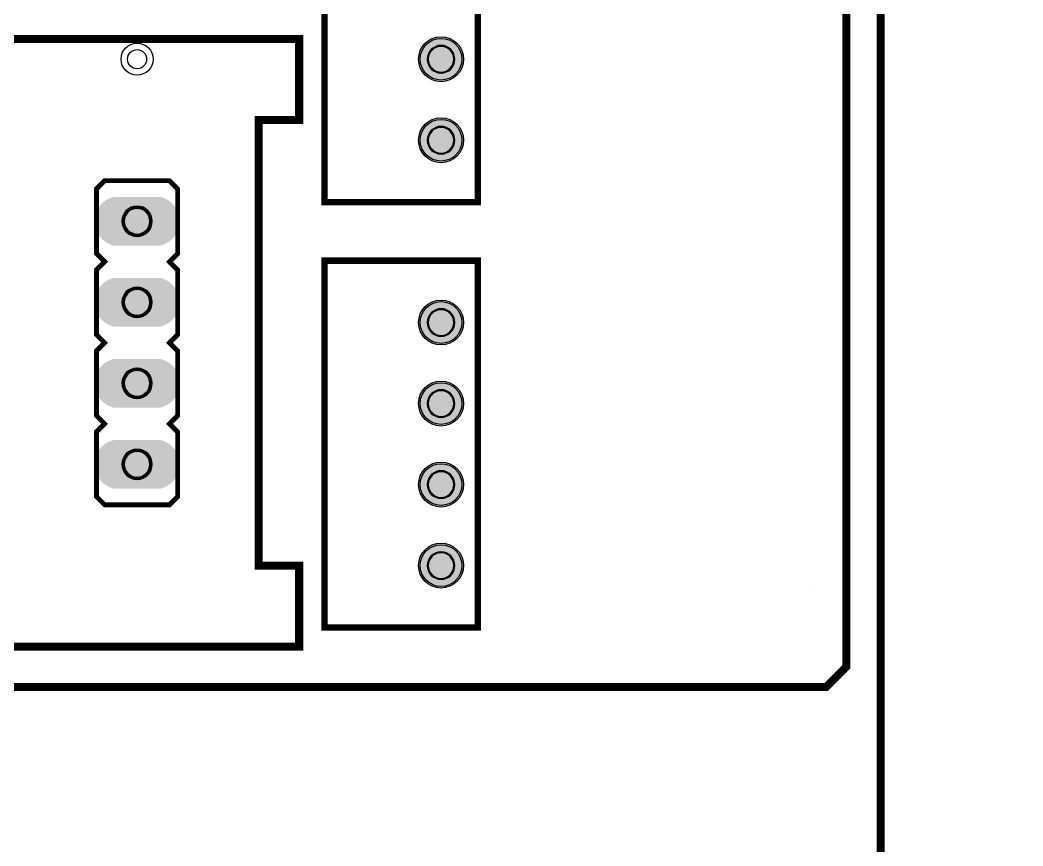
# Model space of a CAD drawing. Header units: millimetres. Extents: x -269 to 152, y -111 to 76.
# Drawn here: x -22.27 to 9.15, y -16.85 to 9.04 of the extents above; entities that cross this region are included whole.
import ezdxf

# ---------------------------------------------------------------- set-up
doc = ezdxf.new("R2010")
doc.units = ezdxf.units.MM
doc.layers.get('0').update_dxf_attribs({"color": 18, "lineweight": 25, "true_color": 0x000000})
doc.layers.add('iBOLIT', color=1, linetype='Continuous', lineweight=25, true_color=0xff0000)

msp = doc.modelspace()

# ---------------------------------------------------------------- hatches: boundary and pattern name
at = {"layer": 'iBOLIT', "transparency": 33554687}
h = msp.add_hatch(color=256, dxfattribs=at)
edge = h.paths.add_edge_path(flags=0)
edge.add_arc((-9.082461094367954, 7.81249519103811), 0.7048499999999999, 180, 360)
edge.add_arc((-9.082461094367954, 7.81249519103811), 0.7048499999999999, 0, 180)
h = msp.add_hatch(color=256, dxfattribs=at)
edge = h.paths.add_edge_path(flags=0)
edge.add_arc((-9.082461094367954, 7.81249519103811), 0.7048499999999999, 180, 360)
edge.add_arc((-9.082461094367954, 7.81249519103811), 0.7048499999999999, 0, 180)
h = msp.add_hatch(color=256, dxfattribs=at)
edge = h.paths.add_edge_path(flags=0)
edge.add_arc((-9.082461094367954, 7.81249519103811), 0.6540499999999999, 180, 360)
edge.add_arc((-9.082461094367954, 7.81249519103811), 0.6540499999999999, 0, 180)
h = msp.add_hatch(color=256, dxfattribs=at)
edge = h.paths.add_edge_path(flags=0)
edge.add_arc((-9.082461094367954, 5.272495191038104), 0.7048499999999999, 180, 360)
edge.add_arc((-9.082461094367954, 5.272495191038104), 0.7048499999999999, 0, 180)
h = msp.add_hatch(color=256, dxfattribs=at)
edge = h.paths.add_edge_path(flags=0)
edge.add_arc((-9.082461094367954, 5.272495191038104), 0.7048499999999999, 180, 360)
edge.add_arc((-9.082461094367954, 5.272495191038104), 0.7048499999999999, 0, 180)
h = msp.add_hatch(color=256, dxfattribs=at)
edge = h.paths.add_edge_path(flags=0)
edge.add_arc((-9.082461094367954, 5.272495191038104), 0.6540499999999999, 180, 360)
edge.add_arc((-9.082461094367954, 5.272495191038104), 0.6540499999999999, 0, 180)
h = msp.add_hatch(color=256, dxfattribs=at)
edge = h.paths.add_edge_path(flags=0)
edge.add_arc((-19.15819352807828, 2.732495191038112), 0.7843409667985247, 103.70794802555503, 256.29205197444503, ccw=False)
edge.add_line((-19.34406109436795, 3.494495191038112), (-17.87086109436795, 3.494495191038112))
edge.add_arc((-18.05672866065762, 2.732495191038112), 0.7843409667985247, -76.29205197444497, 76.29205197444497, ccw=False)
edge.add_line((-17.87086109436795, 1.970495191038113), (-19.34406109436795, 1.970495191038113))
h = msp.add_hatch(color=256, dxfattribs=at)
edge = h.paths.add_edge_path(flags=0)
edge.add_arc((-19.15819352807828, 2.732495191038112), 0.7843409667985247, 103.70794802555503, 256.29205197444503, ccw=False)
edge.add_line((-19.34406109436795, 3.494495191038112), (-17.87086109436795, 3.494495191038112))
edge.add_arc((-18.05672866065762, 2.732495191038112), 0.7843409667985247, -76.29205197444497, 76.29205197444497, ccw=False)
edge.add_line((-17.87086109436795, 1.970495191038113), (-19.34406109436795, 1.970495191038113))
h = msp.add_hatch(color=256, dxfattribs=at)
edge = h.paths.add_edge_path(flags=0)
edge.add_arc((-19.14518469916426, 2.732495191038112), 0.7320515690119566, 103.70794802555503, 256.29205197444503, ccw=False)
edge.add_line((-19.31866109436795, 3.443695191038112), (-17.89626109436795, 3.443695191038103))
edge.add_arc((-18.06973748957164, 2.732495191038112), 0.7320515690119566, -76.29205197444497, 76.29205197444497, ccw=False)
edge.add_line((-17.89626109436795, 2.021295191038113), (-19.31866109436795, 2.021295191038112))
for points in [[(-19.31231109436795, 3.437345191038105), (-17.90261109436795, 3.437345191038105), (-17.90261109436795, 2.027645191038104), (-19.31231109436795, 2.027645191038104)], [(-19.31231109436795, 3.437345191038105), (-17.90261109436795, 3.437345191038105), (-17.90261109436795, 2.027645191038104), (-19.31231109436795, 2.027645191038104)], [(-19.26151109436795, 3.38654519103811), (-17.95341109436795, 3.38654519103811), (-17.95341109436795, 2.078445191038114), (-19.26151109436795, 2.078445191038114)], [(-19.31231109436795, 0.8973451910381129), (-17.90261109436795, 0.8973451910381129), (-17.90261109436795, -0.5123548089618879), (-19.31231109436795, -0.5123548089618879)], [(-19.31231109436795, 0.8973451910381129), (-17.90261109436795, 0.8973451910381129), (-17.90261109436795, -0.5123548089618879), (-19.31231109436795, -0.5123548089618879)], [(-19.26151109436795, 0.8465451910381034), (-17.95341109436795, 0.8465451910381034), (-17.95341109436795, -0.4615548089618926), (-19.26151109436795, -0.4615548089618926)], [(-19.31231109436795, -1.642654808961893), (-17.90261109436795, -1.642654808961893), (-17.90261109436795, -3.052354808961894), (-19.31231109436795, -3.052354808961894)], [(-19.31231109436795, -1.642654808961893), (-17.90261109436795, -1.642654808961893), (-17.90261109436795, -3.052354808961894), (-19.31231109436795, -3.052354808961894)], [(-19.26151109436795, -1.693454808961889), (-17.95341109436795, -1.693454808961889), (-17.95341109436795, -3.001554808961899), (-19.26151109436795, -3.001554808961899)], [(-19.31231109436795, -4.182654808961885), (-17.90261109436795, -4.182654808961885), (-17.90261109436795, -5.592354808961893), (-19.31231109436795, -5.592354808961893)], [(-19.31231109436795, -4.182654808961885), (-17.90261109436795, -4.182654808961885), (-17.90261109436795, -5.592354808961893), (-19.31231109436795, -5.592354808961893)], [(-19.26151109436795, -4.233454808961895), (-17.95341109436795, -4.233454808961895), (-17.95341109436795, -5.541554808961891), (-19.26151109436795, -5.541554808961891)]]:
    msp.add_hatch(color=256, dxfattribs=at).paths.add_polyline_path(points, flags=0)
h = msp.add_hatch(color=256, dxfattribs=at)
edge = h.paths.add_edge_path(flags=0)
edge.add_arc((-19.15819352807828, 0.1924951910381054), 0.7843409667985247, 103.70794802555503, 256.29205197444503, ccw=False)
edge.add_line((-19.34406109436795, 0.954495191038105), (-17.87086109436795, 0.9544951910381059))
edge.add_arc((-18.05672866065762, 0.1924951910381054), 0.7843409667985247, -76.29205197444497, 76.29205197444497, ccw=False)
edge.add_line((-17.87086109436795, -0.569504808961894), (-19.34406109436795, -0.5695048089618941))
h = msp.add_hatch(color=256, dxfattribs=at)
edge = h.paths.add_edge_path(flags=0)
edge.add_arc((-19.15819352807828, 0.1924951910381054), 0.7843409667985247, 103.70794802555503, 256.29205197444503, ccw=False)
edge.add_line((-19.34406109436795, 0.954495191038105), (-17.87086109436795, 0.9544951910381059))
edge.add_arc((-18.05672866065762, 0.1924951910381054), 0.7843409667985247, -76.29205197444497, 76.29205197444497, ccw=False)
edge.add_line((-17.87086109436795, -0.569504808961894), (-19.34406109436795, -0.5695048089618941))
h = msp.add_hatch(color=256, dxfattribs=at)
edge = h.paths.add_edge_path(flags=0)
edge.add_arc((-19.14518469916426, 0.1924951910381054), 0.7320515690119566, 103.70794802555503, 256.29205197444503, ccw=False)
edge.add_line((-19.31866109436795, 0.9036951910381052), (-17.89626109436795, 0.9036951910381106))
edge.add_arc((-18.06973748957164, 0.1924951910381054), 0.7320515690119566, -76.29205197444497, 76.29205197444497, ccw=False)
edge.add_line((-17.89626109436795, -0.5187048089618942), (-19.31866109436795, -0.5187048089618943))
h = msp.add_hatch(color=256, dxfattribs=at)
edge = h.paths.add_edge_path(flags=0)
edge.add_arc((-9.082461094367954, -0.4425048089618997), 0.7048499999999999, 180, 360)
edge.add_arc((-9.082461094367954, -0.4425048089618997), 0.7048499999999999, 0, 180)
h = msp.add_hatch(color=256, dxfattribs=at)
edge = h.paths.add_edge_path(flags=0)
edge.add_arc((-9.082461094367954, -0.4425048089618997), 0.7048499999999999, 180, 360)
edge.add_arc((-9.082461094367954, -0.4425048089618997), 0.7048499999999999, 0, 180)
h = msp.add_hatch(color=256, dxfattribs=at)
edge = h.paths.add_edge_path(flags=0)
edge.add_arc((-9.082461094367954, -0.4425048089618997), 0.6540499999999999, 180, 360)
edge.add_arc((-9.082461094367954, -0.4425048089618997), 0.6540499999999999, 0, 180)
h = msp.add_hatch(color=256, dxfattribs=at)
edge = h.paths.add_edge_path(flags=0)
edge.add_arc((-19.15819352807828, -2.347504808961887), 0.7843409667985247, 103.70794802555503, 256.29205197444503, ccw=False)
edge.add_line((-19.34406109436795, -1.585504808961888), (-17.87086109436795, -1.585504808961886))
edge.add_arc((-18.05672866065762, -2.347504808961887), 0.7843409667985247, -76.29205197444497, 76.29205197444497, ccw=False)
edge.add_line((-17.87086109436795, -3.109504808961887), (-19.34406109436795, -3.109504808961887))
h = msp.add_hatch(color=256, dxfattribs=at)
edge = h.paths.add_edge_path(flags=0)
edge.add_arc((-19.15819352807828, -2.347504808961887), 0.7843409667985247, 103.70794802555503, 256.29205197444503, ccw=False)
edge.add_line((-19.34406109436795, -1.585504808961888), (-17.87086109436795, -1.585504808961886))
edge.add_arc((-18.05672866065762, -2.347504808961887), 0.7843409667985247, -76.29205197444497, 76.29205197444497, ccw=False)
edge.add_line((-17.87086109436795, -3.109504808961887), (-19.34406109436795, -3.109504808961887))
h = msp.add_hatch(color=256, dxfattribs=at)
edge = h.paths.add_edge_path(flags=0)
edge.add_arc((-19.14518469916426, -2.347504808961887), 0.7320515690119566, 103.70794802555503, 256.29205197444503, ccw=False)
edge.add_line((-19.31866109436795, -1.636304808961887), (-17.89626109436795, -1.636304808961896))
edge.add_arc((-18.06973748957164, -2.347504808961887), 0.7320515690119566, -76.29205197444497, 76.29205197444497, ccw=False)
edge.add_line((-17.89626109436795, -3.058704808961886), (-19.31866109436795, -3.058704808961887))
h = msp.add_hatch(color=256, dxfattribs=at)
edge = h.paths.add_edge_path(flags=0)
edge.add_arc((-9.082461094367954, -2.982504808961892), 0.7048499999999999, 180, 360)
edge.add_arc((-9.082461094367954, -2.982504808961892), 0.7048499999999999, 0, 180)
h = msp.add_hatch(color=256, dxfattribs=at)
edge = h.paths.add_edge_path(flags=0)
edge.add_arc((-9.082461094367954, -2.982504808961892), 0.7048499999999999, 180, 360)
edge.add_arc((-9.082461094367954, -2.982504808961892), 0.7048499999999999, 0, 180)
h = msp.add_hatch(color=256, dxfattribs=at)
edge = h.paths.add_edge_path(flags=0)
edge.add_arc((-9.082461094367954, -2.982504808961892), 0.6540499999999999, 180, 360)
edge.add_arc((-9.082461094367954, -2.982504808961892), 0.6540499999999999, 0, 180)
h = msp.add_hatch(color=256, dxfattribs=at)
edge = h.paths.add_edge_path(flags=0)
edge.add_arc((-19.15819352807828, -4.887504808961893), 0.7843409667985247, 103.70794802555503, 256.29205197444503, ccw=False)
edge.add_line((-19.34406109436795, -4.125504808961893), (-17.87086109436795, -4.125504808961892))
edge.add_arc((-18.05672866065762, -4.887504808961893), 0.7843409667985247, -76.29205197444497, 76.29205197444497, ccw=False)
edge.add_line((-17.87086109436795, -5.649504808961892), (-19.34406109436795, -5.649504808961892))
h = msp.add_hatch(color=256, dxfattribs=at)
edge = h.paths.add_edge_path(flags=0)
edge.add_arc((-19.15819352807828, -4.887504808961893), 0.7843409667985247, 103.70794802555503, 256.29205197444503, ccw=False)
edge.add_line((-19.34406109436795, -4.125504808961893), (-17.87086109436795, -4.125504808961892))
edge.add_arc((-18.05672866065762, -4.887504808961893), 0.7843409667985247, -76.29205197444497, 76.29205197444497, ccw=False)
edge.add_line((-17.87086109436795, -5.649504808961892), (-19.34406109436795, -5.649504808961892))
h = msp.add_hatch(color=256, dxfattribs=at)
edge = h.paths.add_edge_path(flags=0)
edge.add_arc((-19.14518469916426, -4.887504808961893), 0.7320515690119566, 103.70794802555503, 256.29205197444503, ccw=False)
edge.add_line((-19.31866109436795, -4.176304808961893), (-17.89626109436795, -4.176304808961888))
edge.add_arc((-18.06973748957164, -4.887504808961893), 0.7320515690119566, -76.29205197444497, 76.29205197444497, ccw=False)
edge.add_line((-17.89626109436795, -5.598704808961893), (-19.31866109436795, -5.598704808961893))
h = msp.add_hatch(color=256, dxfattribs=at)
edge = h.paths.add_edge_path(flags=0)
edge.add_arc((-9.082461094367954, -5.522504808961891), 0.7048499999999999, 180, 360)
edge.add_arc((-9.082461094367954, -5.522504808961891), 0.7048499999999999, 0, 180)
h = msp.add_hatch(color=256, dxfattribs=at)
edge = h.paths.add_edge_path(flags=0)
edge.add_arc((-9.082461094367954, -5.522504808961891), 0.7048499999999999, 180, 360)
edge.add_arc((-9.082461094367954, -5.522504808961891), 0.7048499999999999, 0, 180)
h = msp.add_hatch(color=256, dxfattribs=at)
edge = h.paths.add_edge_path(flags=0)
edge.add_arc((-9.082461094367954, -5.522504808961891), 0.6540499999999999, 180, 360)
edge.add_arc((-9.082461094367954, -5.522504808961891), 0.6540499999999999, 0, 180)
h = msp.add_hatch(color=256, dxfattribs=at)
edge = h.paths.add_edge_path(flags=0)
edge.add_arc((-9.082461094367954, -8.062250808961885), 0.7048499999999999, 180, 360)
edge.add_arc((-9.082461094367954, -8.062250808961885), 0.7048499999999999, 0, 180)
h = msp.add_hatch(color=256, dxfattribs=at)
edge = h.paths.add_edge_path(flags=0)
edge.add_arc((-9.082461094367954, -8.062250808961885), 0.7048499999999999, 180, 360)
edge.add_arc((-9.082461094367954, -8.062250808961885), 0.7048499999999999, 0, 180)
h = msp.add_hatch(color=256, dxfattribs=at)
edge = h.paths.add_edge_path(flags=0)
edge.add_arc((-9.082461094367954, -8.062250808961885), 0.6540499999999999, 180, 360)
edge.add_arc((-9.082461094367954, -8.062250808961885), 0.6540499999999999, 0, 180)

# ---------------------------------------------------------------- linework, layer by layer
msp.add_line((2.499999999999991, -8.774999999999999), (2.499999999999991, -8.774999999999999))
msp.add_line((2.499999999999991, -8.774999999999999), (2.499999999999991, -8.774999999999999))
msp.add_line((2.499999999999991, -8.774999999999999), (2.499999999999991, -8.774999999999999))
at = {"layer": 'iBOLIT'}
for points, const_width in [([(-56.07246109436795, -11.23725080896188), (-55.43746109436795, -11.87225080896189), (2.982538905632047, -11.87225080896189), (3.617538905632045, -11.23725080896188), (3.617538905632045, 29.4024951910382), (2.982538905632047, 30.03749519103819), (-12.25746109436795, 30.03749519103819), (-12.89246109436795, 30.67249519103819), (-12.89246109436795, 49.72249519103819), (-13.52746109436795, 50.3574951910382), (-55.43746109436795, 50.3574951910382), (-56.07246109436795, 49.72249519103819), (-56.07246109436795, -11.23725080896188)], 0.2539999999999999), ([(14.21502000000009, -55.70991599999995), (14.85002000000009, -56.34491599999995), (25.96252000000009, -56.34491599999995), (26.59752000000009, -56.97991599999995), (26.59752000000009, -68.40991599999994), (27.23252000000009, -69.04491599999994), (91.36726600000007, -69.04491599999994), (92.00226600000006, -68.40991599999994), (92.00226600000006, -56.97991599999995), (92.63726600000007, -56.34491599999995), (103.1147660000001, -56.34491599999995), (103.7497660000001, -55.70991599999995), (103.7497660000001, 29.37983000000013), (103.1147660000001, 30.01483000000013), (5.325020000000091, 30.01483000000013), (4.690020000000093, 29.37983000000013), (4.690020000000093, -46.81991599999995), (5.325020000000091, -47.45491599999995), (13.58002000000009, -47.45491599999995), (14.21502000000009, -48.08991599999995), (14.21502000000009, -55.70991599999995)], 0.2539999999999999), ([(-7.932349094367947, 14.83254719103809), (-7.932349094367947, 3.332697191038136), (-12.73244109436795, 3.332697191038136), (-12.73244109436795, 14.83254719103809), (-7.932349094367947, 14.83254719103809)], 0.2032), ([(-54.80246109436794, -9.967250808961886), (-54.16746109436795, -10.60225080896188), (-13.52746109436795, -10.60225080896188), (-13.52746109436795, -8.062250808961885), (-14.79746109436795, -8.062250808961885), (-14.79746109436795, 5.907495191038109), (-13.52746109436795, 5.907495191038109), (-13.52746109436795, 8.4474951910381), (-54.16746109436795, 8.4474951910381), (-54.80246109436794, 7.81249519103811), (-54.80246109436794, -9.967250808961886)], 0.2539999999999999), ([(-17.59146109436795, -6.157250808961884), (-19.62346109436795, -6.157250808961884), (-19.87746109436795, -5.903250808961886), (-19.87746109436795, -3.871504808961888), (-19.62346109436795, -3.617504808961897), (-19.87746109436795, -3.363504808961892), (-19.87746109436795, -1.331504808961895), (-19.62346109436795, -1.077504808961891), (-19.87746109436795, -0.8235048089618999), (-19.87746109436795, 1.208495191038111), (-19.62346109436795, 1.462495191038101), (-19.87746109436795, 1.716495191038106), (-19.87746109436795, 3.748495191038103), (-19.62346109436795, 4.002495191038108), (-17.59146109436795, 4.002495191038108), (-17.33746109436795, 3.748495191038103), (-17.33746109436795, 1.716495191038106), (-17.59146109436795, 1.462495191038101), (-17.33746109436795, 1.208495191038111), (-17.33746109436795, -0.8235048089618999), (-17.59146109436795, -1.077504808961891), (-17.33746109436795, -1.331504808961895), (-17.33746109436795, -3.363504808961892), (-17.59146109436795, -3.617504808961897), (-17.33746109436795, -3.871504808961888), (-17.33746109436795, -5.903250808961886), (-17.59146109436795, -6.157250808961884)], 0.1524), ([(-7.932349094367947, 1.49754719103808), (-7.932349094367947, -10.00230280896191), (-12.73244109436795, -10.00230280896191), (-12.73244109436795, 1.49754719103808), (-7.932349094367947, 1.49754719103808)], 0.2032)]:
    msp.add_lwpolyline(points, close=True, dxfattribs=dict(at, const_width=const_width))
for points in [[(-9.513582939028122, 7.815232472591518), (-9.513582939028122, 7.809757909484702)], [(-9.513582939028122, 7.815232472591518), (-9.513582939028122, 7.809757909484702)], [(-9.482511094367954, 7.81503519103812), (-9.482511094367954, 7.8099551910381)], [(-8.682411094367954, 7.81503519103812), (-8.682411094367954, 7.8099551910381)], [(-8.651339249707757, 7.815232472591518), (-8.651339249707757, 7.809757909484702)], [(-8.651339249707757, 7.815232472591518), (-8.651339249707757, 7.809757909484702)], [(-9.513582939028122, 5.275232472591512), (-9.513582939028122, 5.269757909484696)], [(-9.513582939028122, 5.275232472591512), (-9.513582939028122, 5.269757909484696)], [(-9.482511094367954, 5.275035191038114), (-9.482511094367954, 5.269955191038093)], [(-8.682411094367954, 5.275035191038114), (-8.682411094367954, 5.269955191038093)], [(-8.651339249707757, 5.275232472591512), (-8.651339249707757, 5.269757909484696)], [(-8.651339249707757, 5.275232472591512), (-8.651339249707757, 5.269757909484696)], [(-18.60472381281453, 3.163617035698309), (-18.61019837592135, 3.163617035698309)], [(-18.60472381281453, 3.163617035698309), (-18.61019837592135, 3.163617035698309)], [(-18.60483038008222, 3.206023762466671), (-18.61009180865368, 3.206023762466671)], [(-18.60483038008222, 3.206023762466671), (-18.61009180865368, 3.206023762466671)], [(-18.60492109436793, 3.189695191038112), (-18.61000109436795, 3.189695191038112)], [(-18.60492109436793, 3.132545191038105), (-18.61000109436795, 3.132545191038105)], [(-18.60472381281453, 2.3013733463779), (-18.61019837592135, 2.3013733463779)], [(-18.60472381281453, 2.3013733463779), (-18.61019837592135, 2.3013733463779)], [(-18.60483038008222, 2.258966619609538), (-18.61009180865368, 2.258966619609538)], [(-18.60483038008222, 2.258966619609538), (-18.61009180865368, 2.258966619609538)], [(-18.60492109436793, 2.332445191038104), (-18.61000109436795, 2.332445191038104)], [(-18.60492109436793, 2.275295191038111), (-18.61000109436795, 2.275295191038111)], [(-18.60483038008222, 0.666023762466665), (-18.61009180865368, 0.666023762466665)], [(-18.60483038008222, 0.666023762466665), (-18.61009180865368, 0.666023762466665)], [(-18.60492109436793, 0.6496951910381057), (-18.61000109436795, 0.6496951910381057)], [(-18.60472381281453, 0.6236170356983166), (-18.61019837592135, 0.6236170356983166)], [(-18.60472381281453, 0.6236170356983166), (-18.61019837592135, 0.6236170356983166)], [(-18.60492109436793, 0.5925451910381128), (-18.61000109436795, 0.5925451910381128)], [(-18.60472381281453, -0.2386266536221058), (-18.61019837592135, -0.2386266536221058)], [(-18.60472381281453, -0.2386266536221058), (-18.61019837592135, -0.2386266536221058)], [(-18.60483038008222, -0.2810333803904541), (-18.61009180865368, -0.2810333803904541)], [(-18.60483038008222, -0.2810333803904541), (-18.61009180865368, -0.2810333803904541)], [(-18.60492109436793, -0.2075548089618877), (-18.61000109436795, -0.2075548089618877)], [(-18.60492109436793, -0.2647048089618949), (-18.61000109436795, -0.2647048089618949)], [(-9.513582939028122, -0.4397675274084918), (-9.513582939028122, -0.4452420905152934)], [(-9.513582939028122, -0.4397675274084918), (-9.513582939028122, -0.4452420905152934)], [(-9.482511094367954, -0.4399648089618893), (-9.482511094367954, -0.4450448089618959)], [(-8.682411094367954, -0.4399648089618893), (-8.682411094367954, -0.4450448089618959)], [(-8.651339249707757, -0.4397675274084918), (-8.651339249707757, -0.4452420905152934)], [(-8.651339249707757, -0.4397675274084918), (-8.651339249707757, -0.4452420905152934)], [(-18.60483038008222, -1.873976237533327), (-18.61009180865368, -1.873976237533327)], [(-18.60483038008222, -1.873976237533327), (-18.61009180865368, -1.873976237533327)], [(-18.60472381281453, -1.91638296430169), (-18.61019837592135, -1.91638296430169)], [(-18.60472381281453, -1.91638296430169), (-18.61019837592135, -1.91638296430169)], [(-18.60492109436793, -1.890304808961886), (-18.61000109436795, -1.890304808961886)], [(-18.60492109436793, -1.947454808961893), (-18.61000109436795, -1.947454808961893)], [(-18.60472381281453, -2.778626653622098), (-18.61019837592135, -2.778626653622098)], [(-18.60472381281453, -2.778626653622098), (-18.61019837592135, -2.778626653622098)], [(-18.60483038008222, -2.82103338039046), (-18.61009180865368, -2.82103338039046)], [(-18.60483038008222, -2.82103338039046), (-18.61009180865368, -2.82103338039046)], [(-18.60492109436793, -2.747554808961894), (-18.61000109436795, -2.747554808961894)], [(-18.60492109436793, -2.804704808961887), (-18.61000109436795, -2.804704808961887)], [(-9.513582939028122, -2.979767527408484), (-9.513582939028122, -2.9852420905153)], [(-9.513582939028122, -2.979767527408484), (-9.513582939028122, -2.9852420905153)], [(-9.482511094367954, -2.979964808961881), (-9.482511094367954, -2.985044808961902)], [(-8.682411094367954, -2.979964808961881), (-8.682411094367954, -2.985044808961902)], [(-8.651339249707757, -2.979767527408484), (-8.651339249707757, -2.9852420905153)], [(-8.651339249707757, -2.979767527408484), (-8.651339249707757, -2.9852420905153)], [(-18.60472381281453, -4.456382964301724), (-18.61019837592135, -4.456382964301724)], [(-18.60472381281453, -4.456382964301724), (-18.61019837592135, -4.456382964301724)], [(-18.60483038008222, -4.413976237533333), (-18.61009180865368, -4.413976237533333)], [(-18.60483038008222, -4.413976237533333), (-18.61009180865368, -4.413976237533333)], [(-18.60492109436793, -4.430304808961893), (-18.61000109436795, -4.430304808961893)], [(-18.60492109436793, -4.487454808961886), (-18.61000109436795, -4.487454808961886)], [(-18.60472381281453, -5.318626653622097), (-18.61019837592135, -5.318626653622097)], [(-18.60472381281453, -5.318626653622097), (-18.61019837592135, -5.318626653622097)], [(-18.60492109436793, -5.287554808961893), (-18.61000109436795, -5.287554808961893)], [(-18.60483038008222, -5.361033380390502), (-18.61009180865368, -5.361033380390502)], [(-18.60483038008222, -5.361033380390502), (-18.61009180865368, -5.361033380390502)], [(-18.60492109436793, -5.344704808961893), (-18.61000109436795, -5.344704808961893)], [(-9.513582939028122, -5.519767527408483), (-9.513582939028122, -5.525242090515299)], [(-9.513582939028122, -5.519767527408483), (-9.513582939028122, -5.525242090515299)], [(-9.482511094367954, -5.51996480896193), (-9.482511094367954, -5.525044808961901)], [(-8.682411094367954, -5.51996480896193), (-8.682411094367954, -5.525044808961901)], [(-8.651339249707757, -5.519767527408483), (-8.651339249707757, -5.525242090515299)], [(-8.651339249707757, -5.519767527408483), (-8.651339249707757, -5.525242090515299)], [(-9.513582939028122, -8.059513527408527), (-9.513582939028122, -8.064988090515293)], [(-9.513582939028122, -8.059513527408527), (-9.513582939028122, -8.064988090515293)], [(-9.482511094367954, -8.059710808961874), (-9.482511094367954, -8.064790808961895)], [(-8.682411094367954, -8.059710808961874), (-8.682411094367954, -8.064790808961895)], [(-8.651339249707757, -8.059513527408527), (-8.651339249707757, -8.064988090515293)], [(-8.651339249707757, -8.059513527408527), (-8.651339249707757, -8.064988090515293)]]:
    msp.add_lwpolyline(points, close=True, dxfattribs=at)
for centre, radius in [((-9.082461094367954, 7.81249519103811), 0.7048499999999999), ((-9.082461094367954, 7.81249519103811), 0.7048499999999999), ((-18.60746109436795, 7.81249519103811), 0.5031739999999999), ((-9.082461094367954, 7.81249519103811), 0.6540499999999999), ((-18.60746109436795, 7.81249519103811), 0.299974), ((-9.082461094367954, 5.272495191038104), 0.7048499999999999), ((-9.082461094367954, 5.272495191038104), 0.7048499999999999), ((-9.082461094367954, 5.272495191038104), 0.6540499999999999), ((-9.082461094367954, -0.4425048089618997), 0.7048499999999999), ((-9.082461094367954, -0.4425048089618997), 0.7048499999999999), ((-9.082461094367954, -0.4425048089618997), 0.6540499999999999), ((-9.082461094367954, -2.982504808961892), 0.7048499999999999), ((-9.082461094367954, -2.982504808961892), 0.7048499999999999), ((-9.082461094367954, -2.982504808961892), 0.6540499999999999), ((-9.082461094367954, -5.522504808961891), 0.7048499999999999), ((-9.082461094367954, -5.522504808961891), 0.7048499999999999), ((-9.082461094367954, -5.522504808961891), 0.6540499999999999), ((-9.082461094367954, -8.062250808961885), 0.7048499999999999), ((-9.082461094367954, -8.062250808961885), 0.7048499999999999), ((-9.082461094367954, -8.062250808961885), 0.6540499999999999)]:
    msp.add_circle(centre, radius, dxfattribs=at)
for centre, radius, start, end in [((-9.082461094367954, 7.815232472591518), 0.4311218446601942, 0, 180), ((-9.082461094367954, 7.815232472591518), 0.4311218446601942, 0, 180), ((-9.082461094367954, 7.81503519103812), 0.4000499999999999, 0, 180), ((-9.082461094367954, 7.809757909484702), 0.4311218446601942, 180, 0), ((-9.082461094367954, 7.809757909484702), 0.4311218446601942, 180, 0), ((-9.082461094367954, 7.8099551910381), 0.4000499999999999, 180, 0), ((-9.082461094367954, 5.275232472591512), 0.4311218446601942, 0, 180), ((-9.082461094367954, 5.275232472591512), 0.4311218446601942, 0, 180), ((-9.082461094367954, 5.275035191038114), 0.4000499999999999, 0, 180), ((-9.082461094367954, 5.269757909484696), 0.4311218446601942, 180, 0), ((-9.082461094367954, 5.269757909484696), 0.4311218446601942, 180, 0), ((-9.082461094367954, 5.269955191038093), 0.4000499999999999, 180, 0), ((-18.61009180865368, 2.732495191038112), 0.4735285714285715, 90, 270), ((-18.61009180865368, 2.732495191038112), 0.4735285714285715, 90, 270), ((-18.61000109436795, 2.732495191038112), 0.4571999999999999, 90, 270), ((-18.61019837592135, 2.732495191038112), 0.4311218446601942, 90, 270), ((-18.61019837592135, 2.732495191038112), 0.4311218446601942, 90, 270), ((-18.60492109436793, 2.732495191038112), 0.4571999999999999, 270, 90), ((-18.60483038008222, 2.732495191038112), 0.4735285714285715, 270, 90), ((-18.60483038008222, 2.732495191038112), 0.4735285714285715, 270, 90), ((-18.60472381281453, 2.732495191038112), 0.4311218446601942, 270, 90), ((-18.60472381281453, 2.732495191038112), 0.4311218446601942, 270, 90), ((-18.61000109436795, 2.732495191038112), 0.4000499999999999, 90, 270), ((-18.60492109436793, 2.732495191038112), 0.4000499999999999, 270, 90), ((-18.61009180865368, 0.1924951910381054), 0.4735285714285715, 90, 270), ((-18.61009180865368, 0.1924951910381054), 0.4735285714285715, 90, 270), ((-18.61000109436795, 0.1924951910381054), 0.4571999999999999, 90, 270), ((-18.60492109436793, 0.1924951910381054), 0.4571999999999999, 270, 90), ((-18.60483038008222, 0.1924951910381054), 0.4735285714285715, 270, 90), ((-18.60483038008222, 0.1924951910381054), 0.4735285714285715, 270, 90), ((-18.61019837592135, 0.1924951910381054), 0.4311218446601942, 90, 270), ((-18.61019837592135, 0.1924951910381054), 0.4311218446601942, 90, 270), ((-18.61000109436795, 0.1924951910381054), 0.4000499999999999, 90, 270), ((-18.60492109436793, 0.1924951910381054), 0.4000499999999999, 270, 90), ((-18.60472381281453, 0.1924951910381054), 0.4311218446601942, 270, 90), ((-18.60472381281453, 0.1924951910381054), 0.4311218446601942, 270, 90), ((-9.082461094367954, -0.4397675274084918), 0.4311218446601942, 0, 180), ((-9.082461094367954, -0.4397675274084918), 0.4311218446601942, 0, 180), ((-9.082461094367954, -0.4399648089618893), 0.4000499999999999, 0, 180), ((-9.082461094367954, -0.4452420905152934), 0.4311218446601942, 180, 0), ((-9.082461094367954, -0.4452420905152934), 0.4311218446601942, 180, 0), ((-9.082461094367954, -0.4450448089618959), 0.4000499999999999, 180, 0), ((-18.61009180865368, -2.347504808961887), 0.4735285714285715, 90, 270), ((-18.61009180865368, -2.347504808961887), 0.4735285714285715, 90, 270), ((-18.60483038008222, -2.347504808961887), 0.4735285714285715, 270, 90), ((-18.60483038008222, -2.347504808961887), 0.4735285714285715, 270, 90), ((-18.61000109436795, -2.347504808961887), 0.4571999999999999, 90, 270), ((-18.61019837592135, -2.347504808961887), 0.4311218446601942, 90, 270), ((-18.61019837592135, -2.347504808961887), 0.4311218446601942, 90, 270), ((-18.61000109436795, -2.347504808961887), 0.4000499999999999, 90, 270), ((-18.60492109436793, -2.347504808961887), 0.4571999999999999, 270, 90), ((-18.60492109436793, -2.347504808961887), 0.4000499999999999, 270, 90), ((-18.60472381281453, -2.347504808961887), 0.4311218446601942, 270, 90), ((-18.60472381281453, -2.347504808961887), 0.4311218446601942, 270, 90), ((-9.082461094367954, -2.979767527408484), 0.4311218446601942, 0, 180), ((-9.082461094367954, -2.979767527408484), 0.4311218446601942, 0, 180), ((-9.082461094367954, -2.979964808961881), 0.4000499999999999, 0, 180), ((-9.082461094367954, -2.9852420905153), 0.4311218446601942, 180, 0), ((-9.082461094367954, -2.9852420905153), 0.4311218446601942, 180, 0), ((-9.082461094367954, -2.985044808961902), 0.4000499999999999, 180, 0), ((-18.61009180865368, -4.887504808961893), 0.4735285714285715, 90, 270), ((-18.61009180865368, -4.887504808961893), 0.4735285714285715, 90, 270), ((-18.61000109436795, -4.887504808961893), 0.4571999999999999, 90, 270), ((-18.61019837592135, -4.887504808961893), 0.4311218446601942, 90, 270), ((-18.61019837592135, -4.887504808961893), 0.4311218446601942, 90, 270), ((-18.61000109436795, -4.887504808961893), 0.4000499999999999, 90, 270), ((-18.60492109436793, -4.887504808961893), 0.4571999999999999, 270, 90), ((-18.60492109436793, -4.887504808961893), 0.4000499999999999, 270, 90), ((-18.60483038008222, -4.887504808961893), 0.4735285714285715, 270, 90), ((-18.60483038008222, -4.887504808961893), 0.4735285714285715, 270, 90), ((-18.60472381281453, -4.887504808961893), 0.4311218446601942, 270, 90), ((-18.60472381281453, -4.887504808961893), 0.4311218446601942, 270, 90), ((-9.082461094367954, -5.519767527408483), 0.4311218446601942, 0, 180), ((-9.082461094367954, -5.519767527408483), 0.4311218446601942, 0, 180), ((-9.082461094367954, -5.51996480896193), 0.4000499999999999, 0, 180), ((-9.082461094367954, -5.525242090515299), 0.4311218446601942, 180, 0), ((-9.082461094367954, -5.525242090515299), 0.4311218446601942, 180, 0), ((-9.082461094367954, -5.525044808961901), 0.4000499999999999, 180, 0), ((-9.082461094367954, -8.059513527408527), 0.4311218446601942, 0, 180), ((-9.082461094367954, -8.059513527408527), 0.4311218446601942, 0, 180), ((-9.082461094367954, -8.059710808961874), 0.4000499999999999, 0, 180), ((-9.082461094367954, -8.064988090515293), 0.4311218446601942, 180, 0), ((-9.082461094367954, -8.064988090515293), 0.4311218446601942, 180, 0), ((-9.082461094367954, -8.064790808961895), 0.4000499999999999, 180, 0)]:
    msp.add_arc(centre, radius, start, end, dxfattribs=at)

doc.saveas('drawing.dxf')
